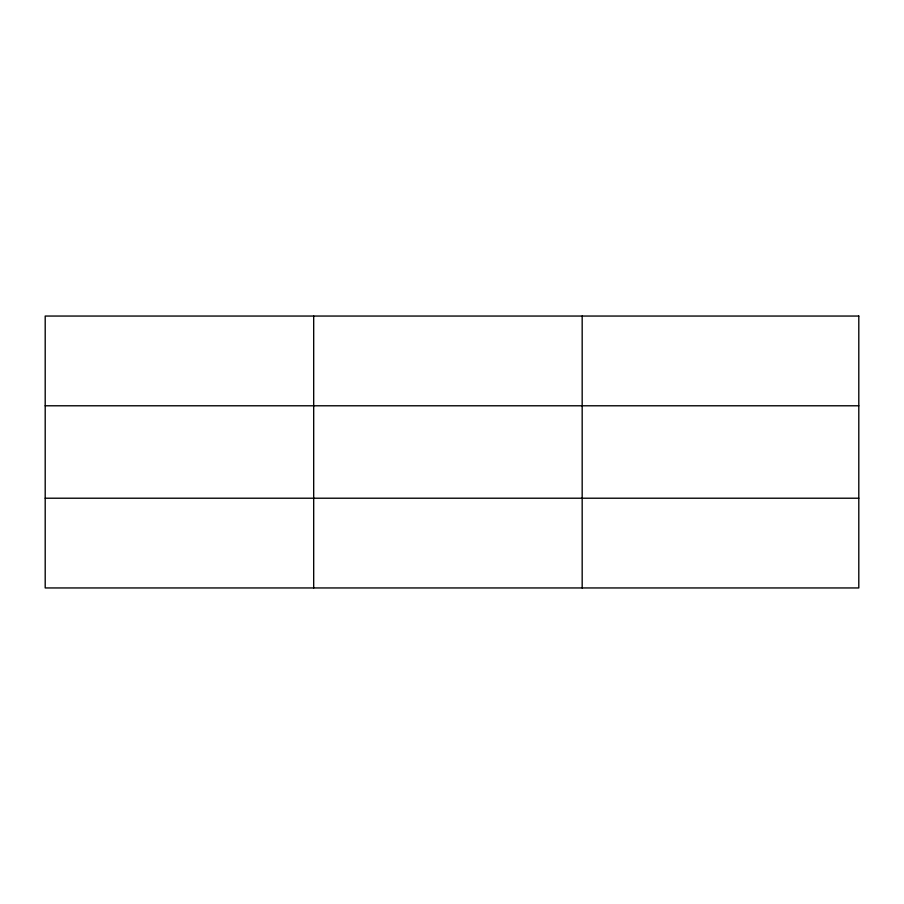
<?xml version="1.0" encoding="UTF-8"?>
<svg xmlns="http://www.w3.org/2000/svg" width="904" height="904" viewBox="0 0 904 904"><rect width="100%" height="100%" fill="white"/><g stroke="black" fill="none" stroke-linecap="round" stroke-linejoin="round"><path stroke-width="1.36" d="M313.688 316.05L313.688 587.95M582.176 316.05L582.176 587.95M45.2 405.783L858.8 405.783M45.2 498.217L858.8 498.217M858.8 316.05L858.8 587.95L45.2 587.95L45.2 316.05L858.8 316.05"/></g></svg>
